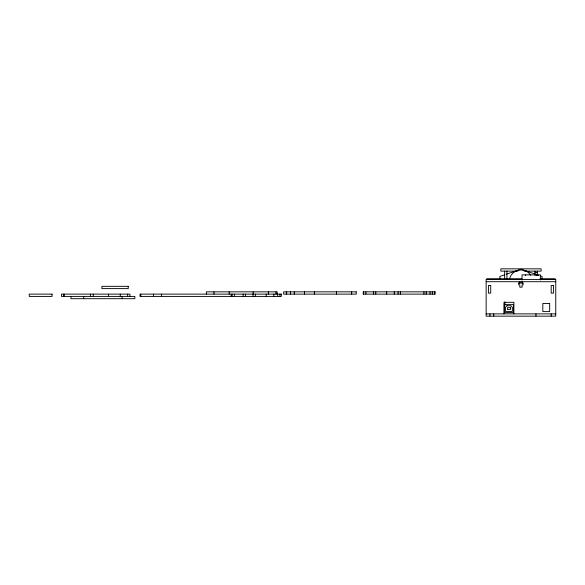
<?xml version="1.0" encoding="UTF-8"?>
<svg xmlns="http://www.w3.org/2000/svg" width="585" height="585" viewBox="0 0 585 585"><rect width="100%" height="100%" fill="white"/><g stroke="black" fill="none" stroke-linecap="round" stroke-linejoin="round"><path stroke-width="0.88" d="M504.906 274.709L499.846 276.442L499.846 279.103M506.595 274.131L520.95 269.217L535.304 274.131M517.835 271.118L500.833 271.118L500.833 268.837L541.11 268.837L541.11 271.118L524.101 271.118M535.019 272.639L537.308 272.639M486.735 278.738L521.864 278.738M540.109 278.738L555.165 278.738M486.15 281.707L555.75 281.707M518.42 283.001L522.983 283.001M486.15 313.882L555.75 313.882M536.993 274.709L538.683 275.286M540.372 275.864L542.061 276.442L542.061 279.103M551.187 313.882L551.187 316.163M540.365 279.996L540.365 274.862L522.032 274.862L522.032 279.996M537.308 271.118L537.308 275.623M536.767 274.862L536.767 275.55M535.97 313.882L535.97 316.163M535.019 271.118L535.019 275.623M525.63 274.862L525.63 275.55M522.091 281.707L522.091 283.228L523.078 283.228L523.078 284.902L522.091 284.902L522.091 287.184L519.809 287.184L519.809 284.902L518.822 284.902L518.822 283.228L519.809 283.228L519.809 281.707M513.879 313.882L513.879 302.321L503.985 302.321L503.985 313.882M506.917 271.118L506.917 279.038M504.862 301.867L504.862 305.494M504.636 271.118L504.636 279.038M493.755 313.882L493.755 316.163M489.952 313.882L489.952 316.163M434.589 291.842L434.589 294.123M432.308 291.842L432.308 294.123M430.026 291.842L430.026 294.123M426.224 291.842L426.224 294.123M423.942 291.842L423.942 294.123M400.367 291.842L400.367 294.123M398.085 291.842L398.085 294.123M394.283 291.842L394.283 294.123M386.67 291.842L386.67 294.123M375.797 291.842L375.797 294.123M373.515 291.842L373.515 294.123M365.91 291.842L365.91 294.123M363.629 291.842L363.629 294.123M351.695 291.842L351.695 294.123M336.477 291.842L336.477 294.123M314.386 291.842L314.386 294.123M304.492 291.842L304.492 294.123M294.262 291.842L294.262 294.123M290.46 291.842L290.46 294.123M286.657 291.842L286.657 294.123M286.314 291.842L286.314 294.123M279.908 294.123L279.908 296.412M277.626 294.123L277.626 296.412M277.173 294.123L277.173 291.842L206.381 291.842L206.381 294.123M275.974 291.842L275.974 294.123M273.824 294.123L273.824 296.412M268.369 291.842L268.369 294.123M266.212 294.123L266.212 296.412M255.338 294.123L255.338 296.412M253.159 291.842L253.159 294.123M253.056 294.123L253.056 296.412M245.451 294.123L245.451 296.412M243.17 294.123L243.17 296.412M234.395 294.123L234.395 296.412M232.113 294.123L232.113 296.412M231.199 294.123L231.199 296.412M229.196 291.842L229.196 294.123M213.986 291.842L213.986 294.123M161.599 294.123L161.599 296.412M153.511 294.123L153.511 296.412M140.773 294.123L140.773 296.412M129.928 296.412L129.928 294.123L61.498 294.123L61.498 296.412L134.828 296.412L134.828 298.694L70.96 298.694L70.96 296.412M127.647 294.123L127.647 296.412M122.09 296.412L122.09 298.694M120.269 294.123L120.269 296.412M108.481 294.123L108.481 296.412M93.271 294.123L93.271 296.412M90.426 294.123L90.426 296.412M83.699 296.412L83.699 298.694M64.101 294.123L64.101 296.412M63.78 294.123L63.78 296.412M509.564 278.716A11.788 11.788 0 0 1 530.756 275.221M507.034 305.743L505.513 307.264L505.513 311.447L512.358 311.447L512.358 307.264L510.837 305.743L507.034 305.743M555.75 279.425L486.15 279.425L486.15 316.163L555.75 316.163L555.75 279.425M490.713 285.509L488.431 285.509L488.431 293.114L490.713 293.114L490.713 285.509M553.468 285.509L551.187 285.509L551.187 293.114L553.468 293.114L553.468 285.509M128.247 286.328L101.922 286.328L101.922 288.61L128.247 288.61L128.247 286.328M356.258 291.842L283.652 291.842L283.652 294.123L356.258 294.123L356.258 291.842M435.123 291.842L363.205 291.842L363.205 294.123L435.123 294.123L435.123 291.842M52.072 294.123L29.25 294.123L29.25 296.412L52.072 296.412L52.072 294.123M281.297 294.123L140.049 294.123L140.049 296.412L281.297 296.412L281.297 294.123M549.666 303.461L542.822 303.461L542.822 311.6L549.666 311.6L549.666 303.461M513.498 304.602L504.365 304.602L504.365 312.587L513.498 312.587L513.498 304.602M510.456 307.644L507.414 307.644L507.414 309.545L510.456 309.545L510.456 307.644"/></g></svg>
